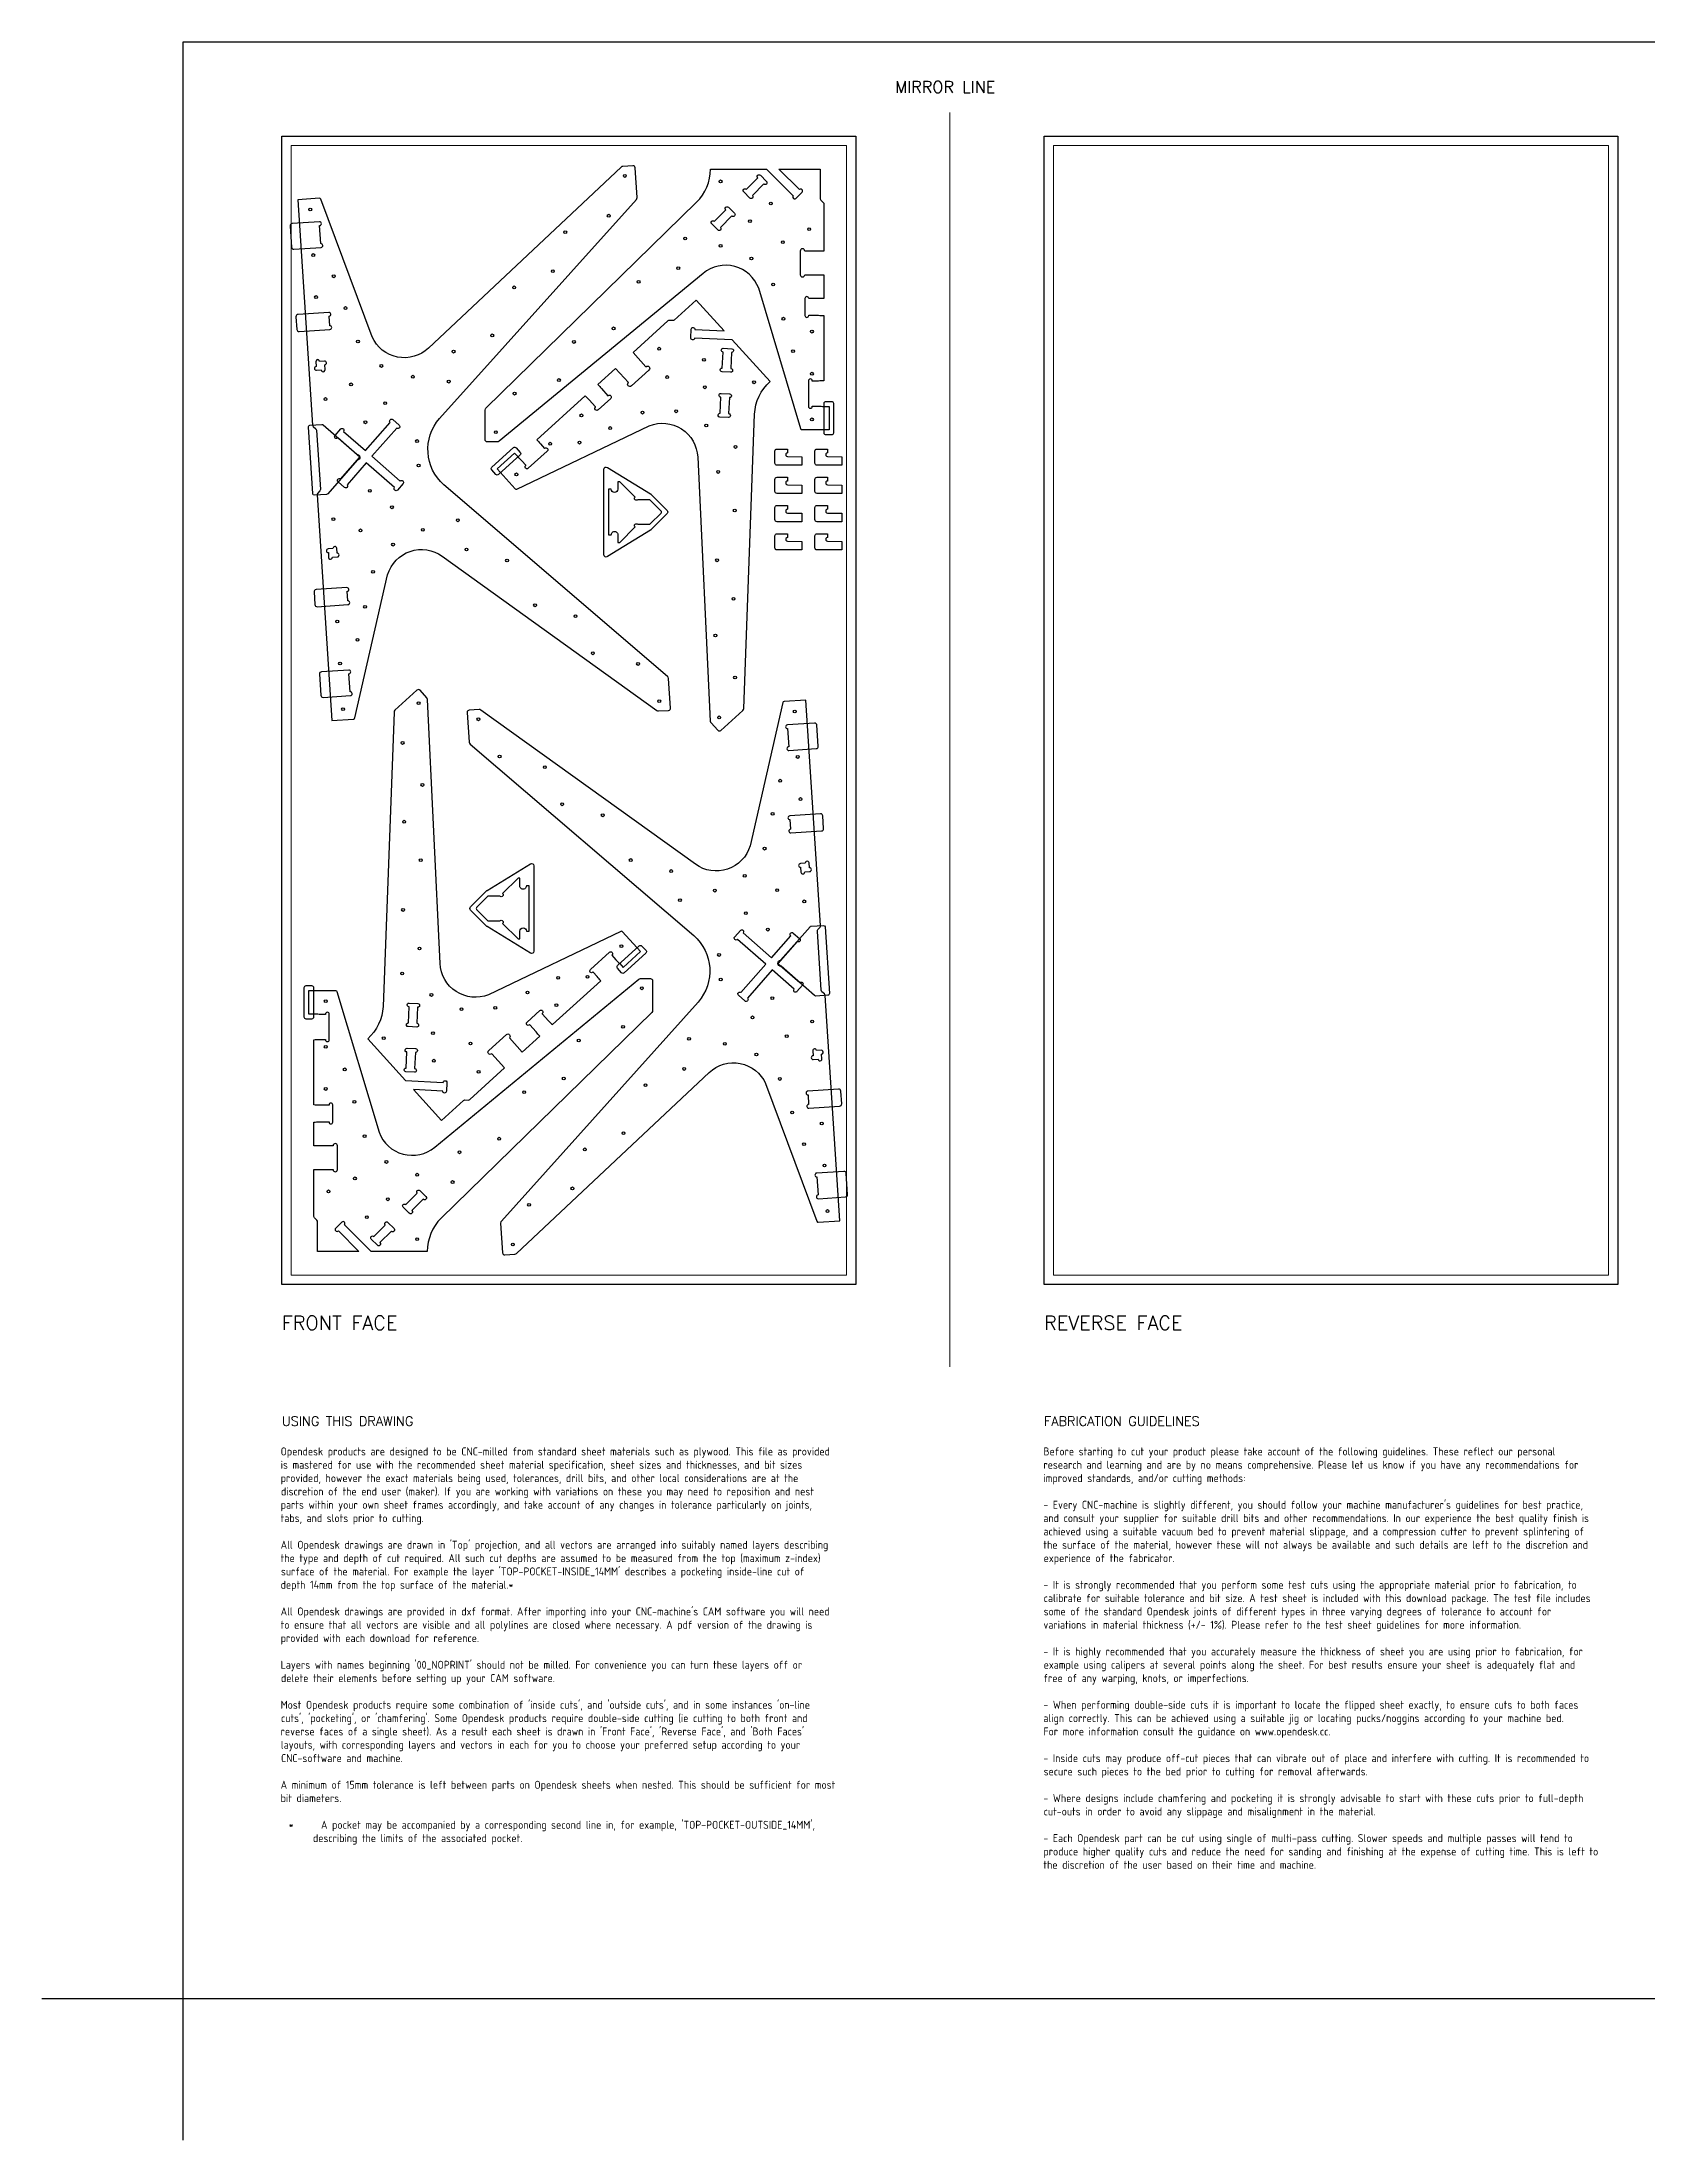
# Model space of a CAD drawing. Header units: millimetres. Extents: x -300 to 5880, y -300 to 4158.
# Drawn here: x -300 to 3112, y -300 to 4158 of the extents above; entities that cross this region are included whole.
import ezdxf
from ezdxf.enums import TextEntityAlignment as Align

# ---------------------------------------------------------------- set-up
doc = ezdxf.new("R2010")
doc.units = ezdxf.units.MM
doc.layers.add('00-NOPRINT_TEXT', color=7, linetype='Continuous', lineweight=25)
doc.layers.add('00_NOPRINT_TOLERANCE', color=7, linetype='Continuous', lineweight=5)
for name, color, linetype, lineweight, true_color in [('BOARD_$TH-NOMINAL', 3, 'Continuous', 30, 0x00ff00), ('TOP-CUT-INSIDE_18.000MM', 1, 'Continuous', 25, 0xff1c00), ('TOP-CUT-OUTSIDE_18.000MM', 220, 'Continuous', 25, 0xff00d1), ('TOP-HOLE-6.000MM-DIAM_14.000MM', 220, 'Continuous', 25, 0xff00c7), ('TOP-POCKET-INSIDE_12.000MM', 140, 'Continuous', 25, 0x00b1ff), ('TOP-POCKET-INSIDE_2.000MM', 110, 'Continuous', 25, 0x00ff94), ('TOP-POCKET-INSIDE_6.000MM', 6, 'Continuous', 25, 0xff00e0)]:
    doc.layers.add(name, color=color, linetype=linetype, lineweight=lineweight, true_color=true_color)
doc.styles.add('OD-ISOCP-17_240', font='isocp.shx')
doc.styles.add('OD-ISOCP-17_241', font='isocp.shx')
doc.styles.add('OD-ISOCP-17_242', font='isocp.shx')
doc.styles.add('OD-ISOCP-17_243', font='isocp.shx')
doc.styles.add('OD-ISOCP-17_244', font='isocp.shx')
doc.styles.add('OD-ISOCP-17_245', font='isocp.shx')
doc.styles.add('OD-ISOCP-17_246', font='isocp.shx')
doc.styles.add('OD-ISOCP-17_247', font='isocp.shx')
doc.styles.add('OD-ISOCP-17_248', font='isocp.shx')
doc.styles.add('OD-ISOCP-17_249', font='isocp.shx')
doc.styles.add('OD-ISOCP-17_250', font='isocp.shx')
doc.styles.add('OD-ISOCP-17_251', font='isocp.shx')
doc.styles.add('OD-ISOCP-17_252', font='isocp.shx')
doc.styles.add('OD-ISOCP-17_253', font='isocp.shx')
doc.styles.add('OD-ISOCP-17_254', font='isocp.shx')
doc.styles.add('OD-ISOCP-17_255', font='isocp.shx')
doc.styles.add('OD-ISOCP-17_256', font='isocp.shx')
doc.styles.add('OD-ISOCP-17_257', font='isocp.shx')
doc.styles.add('OD-ISOCP-17_258', font='isocp.shx')
doc.styles.add('OD-ISOCP-17_259', font='isocp.shx')
doc.styles.add('OD-ISOCP-17_260', font='isocp.shx')
doc.styles.add('OD-ISOCP-17_261', font='isocp.shx')
doc.styles.add('OD-ISOCP-17_262', font='isocp.shx')
doc.styles.add('OD-ISOCP-17_263', font='isocp.shx')
doc.styles.add('OD-ISOCP-17_264', font='isocp.shx')
doc.styles.add('OD-ISOCP-17_265', font='isocp.shx')
doc.styles.add('OD-ISOCP-17_266', font='isocp.shx')
doc.styles.add('OD-ISOCP-17_267', font='isocp.shx')
doc.styles.add('OD-ISOCP-17_268', font='isocp.shx')
doc.styles.add('OD-ISOCP-17_269', font='isocp.shx')
doc.styles.add('OD-ISOCP-17_270', font='isocp.shx')
doc.styles.add('OD-ISOCP-17_271', font='isocp.shx')
doc.styles.add('OD-ISOCP-17_272', font='isocp.shx')
doc.styles.add('OD-ISOCP-17_273', font='isocp.shx')
doc.styles.add('OD-ISOCP-17_274', font='isocp.shx')
doc.styles.add('OD-ISOCP-17_275', font='isocp.shx')
doc.styles.add('OD-ISOCP-17_276', font='isocp.shx')
doc.styles.add('OD-ISOCP-17_277', font='isocp.shx')
doc.styles.add('OD-ISOCP-17_278', font='isocp.shx')
doc.styles.add('OD-ISOCP-17_279', font='isocp.shx')
doc.styles.add('OD-ISOCP-17_280', font='isocp.shx')
doc.styles.add('OD-ISOCP-17_281', font='isocp.shx')
doc.styles.add('OD-ISOCP-17_282', font='isocp.shx')
doc.styles.add('OD-ISOCP-17_283', font='isocp.shx')
doc.styles.add('OD-ISOCP-17_284', font='isocp.shx')
doc.styles.add('OD-ISOCP-17_285', font='isocp.shx')
doc.styles.add('OD-ISOCP-17_286', font='isocp.shx')
doc.styles.add('OD-ISOCP-17_287', font='isocp.shx')
doc.styles.add('OD-ISOCP-17_288', font='isocp.shx')
doc.styles.add('OD-SIMPLEX-20_87', font='simplex.shx')
doc.styles.add('OD-SIMPLEX-20_88', font='simplex.shx')
doc.styles.add('OD-SIMPLEX-25_89', font='simplex.shx')
doc.styles.add('OD-SIMPLEX-30_88', font='simplex.shx')
doc.styles.add('OD-SIMPLEX-30_89', font='simplex.shx')

# ---------------------------------------------------------------- blocks, each defined once
blk = doc.blocks.new('Borders Opendesk_7')
at = {"layer": '00-NOPRINT_TEXT'}
for p, q in [((0, 4158), (5880, 4158)), ((0, 0), (0, 4158)), ((0, 0), (-300, 0)), ((0, -300), (0, 0)), ((5880, 0), (0, 0))]:
    blk.add_line(p, q, dxfattribs=at)
at = {"layer": '00_NOPRINT_TOLERANCE'}
for p, q in [((1630, 1343.2), (1630, 4008)), ((210, 3958), (1430, 3958)), ((210, 1518), (210, 3958)), ((230, 3938), (1410, 3938)), ((230, 1538), (230, 3938)), ((1410, 3938), (1410, 1538)), ((1430, 3958), (1430, 1518)), ((1830, 3958), (3050, 3958)), ((1830, 1518), (1830, 3958)), ((1850, 1538), (1850, 3938)), ((1850, 3938), (3030, 3938)), ((3030, 3938), (3030, 1538)), ((3050, 3958), (3050, 1518)), ((1430, 1518), (210, 1518)), ((1410, 1538), (230, 1538)), ((3050, 1518), (1830, 1518)), ((3030, 1538), (1850, 1538))]:
    blk.add_line(p, q, dxfattribs=at)
at = {"layer": 'BOARD_$TH-NOMINAL'}
for p, q in [((210, 3958), (1430, 3958)), ((210, 1518), (210, 3958)), ((1430, 3958), (1430, 1518)), ((1830, 3958), (3050, 3958)), ((1830, 1518), (1830, 3958)), ((3050, 3958), (3050, 1518)), ((1430, 1518), (210, 1518)), ((3050, 1518), (1830, 1518))]:
    blk.add_line(p, q, dxfattribs=at)
at = {"layer": '00-NOPRINT_TEXT', "style": 'OD-SIMPLEX-25_89'}
blk.add_text('MIRROR LINE', height=25, dxfattribs=at).set_placement((1513.3, 4049.9))
at = {"layer": '00-NOPRINT_TEXT', "color": 7}
for s, height, style, p in [('FRONT FACE', 30, 'OD-SIMPLEX-30_89', (210, 1451.3)), ('REVERSE FACE', 30, 'OD-SIMPLEX-30_88', (1830, 1451.3)), ('USING THIS DRAWING', 20, 'OD-SIMPLEX-20_88', (210, 1237.4)), ('FABRICATION GUIDELINES', 20, 'OD-SIMPLEX-20_87', (1830, 1237.4))]:
    blk.add_text(s, height=height, dxfattribs=dict(at, style=style)).set_placement(p, align=Align.TOP_LEFT)
for s, style, p in [('Opendesk products are designed to be CNC-milled from standard sheet materials such as plywood. This file as provided', 'OD-ISOCP-17_265', (207.4, 1154.7)), ('Before starting to cut your product please take account of the following guidelines. These reflect our personal', 'OD-ISOCP-17_240', (1828.7, 1154.7)), ('is mastered for use with the recommended sheet material specification, sheet sizes and thicknesses, and bit sizes', 'OD-ISOCP-17_266', (207.4, 1126.3)), ('provided, however the exact materials being used, tolerances, drill bits, and other local considerations are at the', 'OD-ISOCP-17_267', (207.4, 1098)), ('research and learning and are by no means comprehensive. Please let us know if you have any recommendations for', 'OD-ISOCP-17_241', (1828.7, 1126.3)), ('improved standards, and/or cutting methods:', 'OD-ISOCP-17_242', (1828.7, 1098)), ('discretion of the end user (maker). If you are working with variations on these you may need to reposition and nest', 'OD-ISOCP-17_268', (208.1, 1069.7)), ('tabs, and slots prior to cutting.', 'OD-ISOCP-17_270', (207.4, 1013)), ('parts within your own sheet frames accordingly, and take account of any changes in tolerance particularly on joints,', 'OD-ISOCP-17_269', (207.4, 1041.3)), ("- Every CNC-machine is slightly different, you should follow your machine manufacturer's guidelines for best practice,", 'OD-ISOCP-17_243', (1828.7, 1041.3)), ('and consult your supplier for suitable drill bits and other recommendations. In our experience the best quality finish is', 'OD-ISOCP-17_244', (1828.7, 1013)), ('achieved using a suitable vacuum bed to prevent material slippage, and a compression cutter to prevent splintering of', 'OD-ISOCP-17_245', (1828.7, 984.7)), ('the type and depth of cut required. All such cut depths are assumed to be measured from the top (maximum z-index)', 'OD-ISOCP-17_272', (207.4, 928)), ("All Opendesk drawings are drawn in 'Top' projection, and all vectors are arranged into suitably named layers describing", 'OD-ISOCP-17_271', (207.4, 956.3)), ('the surface of the material, however these will not always be available and such details are left to the discretion and', 'OD-ISOCP-17_246', (1828.7, 956.3)), ('experience of the fabricator.', 'OD-ISOCP-17_247', (1829.2, 928)), ("surface of the material. For example the layer 'TOP-POCKET-INSIDE_14MM' describes a pocketing inside-line cut of", 'OD-ISOCP-17_273', (208, 899.7)), ('depth 14mm from the top surface of the material.*', 'OD-ISOCP-17_274', (207.4, 871.3)), ('- It is strongly recommended that you perform some test cuts using the appropriate material prior to fabrication, to', 'OD-ISOCP-17_248', (1828.7, 871.3)), ('calibrate for suitable tolerance and bit size. A test sheet is included with this download package. The test file includes', 'OD-ISOCP-17_249', (1829.3, 843)), ('to ensure that all vectors are visible and all polylines are closed where necessary. A pdf version of the drawing is', 'OD-ISOCP-17_276', (207.4, 786.3)), ("All Opendesk drawings are provided in dxf format. After importing into your CNC-machine's CAM software you will need", 'OD-ISOCP-17_275', (207.4, 814.7)), ('variations in material thickness (+/- 1%). Please refer to the test sheet guidelines for more information.', 'OD-ISOCP-17_251', (1828.7, 786.3)), ('some of the standard Opendesk joints of different types in three varying degrees of tolerance to account for', 'OD-ISOCP-17_250', (1829.2, 814.7)), ('provided with each download for reference.', 'OD-ISOCP-17_277', (207.4, 758)), ("Layers with names beginning '00_NOPRINT' should not be milled. For convenience you can turn these layers off or", 'OD-ISOCP-17_278', (207.4, 701.3)), ('- It is highly recommended that you accurately measure the thickness of sheet you are using prior to fabrication, for', 'OD-ISOCP-17_252', (1828.7, 729.7)), ('example using calipers at several points along the sheet. For best results ensure your sheet is adequately flat and', 'OD-ISOCP-17_253', (1829.2, 701.3)), ('delete their elements before setting up your CAM software.', 'OD-ISOCP-17_279', (208.1, 673)), ('free of any warping, knots, or imperfections.', 'OD-ISOCP-17_254', (1828.7, 673)), ("Most Opendesk products require some combination of 'inside cuts', and 'outside cuts', and in some instances 'on-line", 'OD-ISOCP-17_280', (207.4, 616.3)), ('- When performing double-side cuts it is important to locate the flipped sheet exactly, to ensure cuts to both faces', 'OD-ISOCP-17_255', (1828.7, 616.3)), ("reverse faces of a single sheet). As a result each sheet is drawn in 'Front Face', 'Reverse Face', and 'Both Faces'", 'OD-ISOCP-17_282', (207.4, 559.7)), ("cuts', 'pocketing', or 'chamfering'. Some Opendesk products require double-side cutting (ie cutting to both front and", 'OD-ISOCP-17_281', (208.1, 588)), ('align correctly. This can be achieved using a suitable jig or locating pucks/noggins according to your machine bed.', 'OD-ISOCP-17_256', (1828.7, 588)), ('layouts, with corresponding layers and vectors in each for you to choose your preferred setup according to your', 'OD-ISOCP-17_283', (207.8, 531.3)), ('For more information consult the guidance on www.opendesk.cc.', 'OD-ISOCP-17_257', (1828.7, 559.7)), ('CNC-software and machine.', 'OD-ISOCP-17_284', (208.2, 503)), ('- Inside cuts may produce off-cut pieces that can vibrate out of place and interfere with cutting. It is recommended to', 'OD-ISOCP-17_258', (1828.7, 503)), ('secure such pieces to the bed prior to cutting for removal afterwards.', 'OD-ISOCP-17_259', (1829.2, 474.7)), ('A minimum of 15mm tolerance is left between parts on Opendesk sheets when nested. This should be sufficient for most', 'OD-ISOCP-17_285', (207.4, 446.3)), ('bit diameters.', 'OD-ISOCP-17_286', (207.4, 418)), ('- Where designs include chamfering and pocketing it is strongly advisable to start with these cuts prior to full-depth', 'OD-ISOCP-17_260', (1828.7, 418)), ('cut-outs in order to avoid any slippage and misalignment in the material.', 'OD-ISOCP-17_261', (1829.3, 389.7)), ("*      A pocket may be accompanied by a corresponding second line in, for example, 'TOP-POCKET-OUTSIDE_14MM',", 'OD-ISOCP-17_287', (224.4, 361.3)), ('describing the limits of the associated pocket.', 'OD-ISOCP-17_288', (276.1, 333)), ('- Each Opendesk part can be cut using single of multi-pass cutting. Slower speeds and multiple passes will tend to', 'OD-ISOCP-17_262', (1828.7, 333)), ('produce higher quality cuts and reduce the need for sanding and finishing at the expense of cutting time. This is left to', 'OD-ISOCP-17_263', (1828.7, 304.7)), ('the discretion of the user based on their time and machine.', 'OD-ISOCP-17_264', (1828.7, 276.3))]:
    blk.add_text(s, height=17, dxfattribs=dict(at, style=style)).set_placement(p)

msp = doc.modelspace()

# ---------------------------------------------------------------- linework, layer by layer
at = {"layer": 'TOP-CUT-INSIDE_18.000MM'}
for points in [[(1210.2, 3832, -1.006269), (1204.5, 3826.3), (1191.6, 3839.2, -1.006284), (1197.3, 3844.9), (1221.5, 3869, -1.00627), (1227.1, 3874.7), (1240, 3861.8, -0.99377), (1234.3, 3856.2)], [(1166.5, 3788.3), (1142.3, 3764.1, -1.006269), (1136.6, 3758.5), (1123.8, 3771.3, -1.006284), (1129.4, 3777), (1153.6, 3801.2, -1.00627), (1159.3, 3806.8), (1172.1, 3794, -0.99377)], [(1147.8, 3499.1, -0.99377), (1148.2, 3507.1), (1166.3, 3506.2, -1.00627), (1166, 3498.2), (1164.3, 3464.1, -1.006284), (1163.9, 3456.1), (1145.7, 3457, -1.006269), (1146.1, 3465)], [(1143.4, 3411.2), (1161.6, 3410.3, -1.00627), (1161.2, 3402.3), (1159.6, 3368.2, -1.006284), (1159.2, 3360.2), (1141, 3361.1, -1.006269), (1141.4, 3369.1), (1143.1, 3403.2, -0.99377)], [(498.6, 2106.9), (496.9, 2072.8, -0.99377), (496.6, 2064.8), (478.4, 2065.7, -1.00627), (478.8, 2073.7), (480.4, 2107.8, -1.006284), (480.8, 2115.8), (499, 2114.9, -1.006269)], [(494.3, 2019, -1.006269), (493.9, 2011), (492.2, 1976.9, -0.99377), (491.8, 1968.9), (473.7, 1969.8, -1.00627), (474, 1977.8), (475.7, 2011.9, -1.006284), (476.1, 2019.9)], [(497.7, 1711.9, -1.006269), (503.4, 1717.5), (516.2, 1704.7, -1.006284), (510.6, 1699), (486.4, 1674.8, -1.00627), (480.7, 1669.2), (467.9, 1682, -0.99377), (473.5, 1687.7)], [(435.5, 1649.7), (448.4, 1636.8, -1.006284), (442.7, 1631.1), (418.5, 1607, -1.00627), (412.9, 1601.3), (400, 1614.2, -0.99377), (405.7, 1619.8), (429.8, 1644, -1.006269)]]:
    msp.add_lwpolyline(points, format="xyb", close=True, dxfattribs=at)
for points in [[(323.1, 3322), (335.1, 3335.7, -1), (341.1, 3330.4), (387.7, 3289.6), (440.4, 3349.7, -1), (445.7, 3355.7), (459.3, 3343.7, -1), (454.1, 3337.7), (401.3, 3277.6), (461.5, 3224.9, -1), (467.5, 3219.6), (455.5, 3205.9, -1), (449.5, 3211.2), (389.3, 3263.9), (348.5, 3217.3, -1), (343.2, 3211.3), (329.5, 3223.3, -1), (334.8, 3229.3), (375.7, 3275.9), (329.1, 3316.8, -1), (323.1, 3322)], [(1316.9, 2154), (1304.9, 2140.3, -1), (1298.9, 2145.6), (1252.3, 2186.4), (1199.6, 2126.3, -1), (1194.3, 2120.3), (1180.7, 2132.3, -1), (1185.9, 2138.3), (1238.7, 2198.4), (1178.5, 2251.1, -1), (1172.5, 2256.4), (1184.5, 2270.1, -1), (1190.5, 2264.8), (1250.7, 2212.1), (1291.5, 2258.7, -1), (1296.8, 2264.7), (1310.5, 2252.7, -1), (1305.2, 2246.7), (1264.3, 2200.1), (1310.9, 2159.2, -1), (1316.9, 2154)]]:
    msp.add_lwpolyline(points, format="xyb", dxfattribs=at)
at = {"layer": 'TOP-CUT-OUTSIDE_18.000MM'}
for points in [[(365.1, 2721.8), (434.8, 3026), (434.8, 3026, -0.517091), (550.8, 3065.2), (1006.8, 2737.6, 0.173818), (1010.7, 2736.5), (1031.9, 2737.8, 0.414214), (1036.1, 2742.6), (1032, 2805.7, 0.202047), (1029.9, 2809.9), (554.5, 3216.8), (554.5, 3216.8, -0.414213), (545.3, 3357.9), (963.5, 3823.3, 0.202047), (965, 3827.7), (960.9, 3890.8, 0.414214), (956.1, 3895), (934.9, 3893.6, 0.173818), (931.2, 3892), (521.8, 3507.7, -0.517091), (401.7, 3531.4), (292.9, 3823.9, 0.331414), (289.9, 3825.9), (243.8, 3822.8), (275.2, 3343.9, 0.198908), (276.7, 3340.8), (282.1, 3336.1, -0.198908), (283.6, 3333), (283.6, 3333), (291.8, 3207.3, -0.198908), (290.7, 3204), (286, 3198.7, 0.198908), (284.9, 3195.4), (316.3, 2716.4), (362.4, 2719.4, 0.331414), (365.1, 2721.8)], [(1315.6, 3838.5, 1), (1310, 3844.2), (1266.2, 3888), (1354.3, 3888), (1354.3, 3825), (1354.3, 3825, 0.198908), (1355.6, 3821.8), (1355.6, 3821.8), (1360.7, 3816.8, -0.198914), (1362, 3813.6), (1362, 3713.8), (1321.3, 3713.8, 1), (1311.8, 3713.8), (1311.8, 3663.4, 1), (1321.3, 3663.4), (1362, 3663.4), (1362, 3613.1, -0.001395), (1350.4, 3612.6), (1330, 3612.6, -0.414214), (1329.8, 3612.8), (1329.8, 3613.1, 1), (1321.8, 3613.1), (1321.8, 3576.7, 1), (1329.8, 3576.7), (1329.8, 3577, -0.414214), (1330, 3577.2), (1350.4, 3577.2, -0.001395), (1362, 3576.7), (1362, 3438, -0.001396), (1350.4, 3437.5), (1337.5, 3437.5, -0.414214), (1337.3, 3437.7), (1337.3, 3438, 1), (1329.3, 3438), (1329.3, 3383.6, 1), (1337.3, 3383.6), (1337.3, 3383.9, -0.414214), (1337.5, 3384.1), (1350.4, 3384.1, -0.001396), (1362, 3383.6), (1373, 3383.6), (1373, 3333.6), (1315.8, 3333.6, -0.331414), (1312.9, 3335.7), (1223.5, 3634.7, 0.517091), (1105.2, 3666.3), (671.6, 3309.5, -0.173818), (667.8, 3308.2), (646.5, 3308.2, -0.414214), (642, 3312.7), (642, 3375.9, -0.202047), (643.8, 3380.2), (1091.6, 3817.3, 0.198912), (1120.9, 3888), (1240.4, 3888), (1297.1, 3831.3, 1), (1302.8, 3825.7), (1315.6, 3838.5)], [(1030.5, 3565.1), (956.5, 3498.1), (983.9, 3468, -1), (990.3, 3460.9), (952.9, 3427.1, -1), (946.5, 3434.1), (919.2, 3464.3), (881.9, 3430.5, 0.001395), (889.3, 3421.6), (903, 3406.4, 0.414214), (903.3, 3406.4), (903.6, 3406.6, -1), (908.9, 3400.7), (882, 3376.2, -1), (876.6, 3382.2), (876.8, 3382.4, 0.414214), (876.8, 3382.7), (863.1, 3397.8, 0.001395), (855, 3406), (752.2, 3312.9, 0.001396), (759.6, 3304), (768.3, 3294.4, 0.414214), (768.5, 3294.4), (768.8, 3294.6, -1), (774.1, 3288.7), (733.8, 3252.1, -1), (728.5, 3258.1), (728.7, 3258.3, 0.414214), (728.7, 3258.6), (720, 3268.1, 0.001396), (711.9, 3276.4), (704.5, 3284.5), (667.4, 3250.9), (705.8, 3208.6, 0.331414), (709.3, 3207.9), (991, 3342.4, -0.517091), (1093.8, 3275.9), (1120.6, 2715, 0.173818), (1122.2, 2711.3), (1136.4, 2695.5, 0.414214), (1142.8, 2695.2), (1189.6, 2737.7, 0.202047), (1191.6, 2741.9), (1214.8, 3367.2, -0.198912), (1247.6, 3436.4), (1167.3, 3525), (1087.2, 3528.9, -1), (1079.2, 3529.3), (1080.1, 3547.5, -1), (1088.1, 3547.1), (1150, 3544.1), (1090.8, 3609.4), (1044.1, 3567.1), (1044.1, 3567.1, -0.198908), (1040.9, 3565.9), (1040.9, 3565.9), (1033.7, 3566.3, 0.198913), (1030.5, 3565.1)], [(609.5, 1910.9), (683.5, 1977.9), (656.1, 2008, -1), (649.7, 2015.1), (687.1, 2048.9, -1), (693.5, 2041.9), (720.8, 2011.7), (758.1, 2045.5, 0.001395), (750.7, 2054.4), (737, 2069.6, 0.414214), (736.7, 2069.6), (736.4, 2069.4, -1), (731.1, 2075.3), (758, 2099.8, -1), (763.4, 2093.8), (763.2, 2093.6, 0.414214), (763.2, 2093.3), (776.9, 2078.2, 0.001395), (785, 2070), (887.8, 2163.1, 0.001396), (880.4, 2172), (871.7, 2181.6, 0.414214), (871.5, 2181.6), (871.2, 2181.4, -1), (865.9, 2187.3), (906.2, 2223.9, -1), (911.5, 2217.9), (911.3, 2217.7, 0.414214), (911.3, 2217.4), (920, 2207.9, 0.001396), (928.1, 2199.6), (935.5, 2191.5), (972.6, 2225.1), (934.2, 2267.4, 0.331414), (930.7, 2268.1), (649, 2133.6, -0.517091), (546.2, 2200.1), (519.4, 2761, 0.173818), (517.8, 2764.7), (503.6, 2780.5, 0.414214), (497.2, 2780.8), (450.4, 2738.3, 0.202047), (448.4, 2734.1), (425.2, 2108.8, -0.198912), (392.4, 2039.6), (472.7, 1951), (552.8, 1947.1, -1), (560.8, 1946.7), (559.9, 1928.5, -1), (551.9, 1928.9), (490, 1931.9), (549.2, 1866.6), (595.9, 1908.9), (595.9, 1908.9, -0.198908), (599.1, 1910.1), (599.1, 1910.1), (606.3, 1909.7, 0.198913), (609.5, 1910.9)], [(1274.9, 2754.2), (1205.2, 2450), (1205.2, 2450, -0.517091), (1089.2, 2410.8), (633.2, 2738.4, 0.173818), (629.3, 2739.5), (608.1, 2738.2, 0.414214), (603.9, 2733.4), (608, 2670.3, 0.202047), (610.1, 2666.1), (1085.5, 2259.2), (1085.5, 2259.2, -0.414213), (1094.7, 2118.1), (676.5, 1652.7, 0.202047), (675, 1648.3), (679.1, 1585.2, 0.414214), (683.9, 1581), (705.1, 1582.4, 0.173818), (708.8, 1584), (1118.2, 1968.3, -0.517091), (1238.3, 1944.6), (1347.1, 1652.1, 0.331414), (1350.1, 1650.1), (1396.2, 1653.2), (1364.8, 2132.1, 0.198908), (1363.3, 2135.2), (1357.9, 2139.9, -0.198908), (1356.4, 2143), (1356.4, 2143), (1348.2, 2268.7, -0.198908), (1349.3, 2272), (1354, 2277.3, 0.198908), (1355.1, 2280.6), (1323.7, 2759.6), (1277.6, 2756.6, 0.331414), (1274.9, 2754.2)], [(324.4, 1637.5, 1), (330, 1631.8), (373.8, 1588), (285.7, 1588), (285.7, 1651), (285.7, 1651, 0.198908), (284.4, 1654.2), (284.4, 1654.2), (279.3, 1659.2, -0.198914), (278, 1662.4), (278, 1762.2), (318.7, 1762.2, 1), (328.2, 1762.2), (328.2, 1812.6, 1), (318.7, 1812.6), (278, 1812.6), (278, 1862.9, -0.001395), (289.6, 1863.4), (310, 1863.4, -0.414214), (310.2, 1863.2), (310.2, 1862.9, 1), (318.2, 1862.9), (318.2, 1899.3, 1), (310.2, 1899.3), (310.2, 1899, -0.414214), (310, 1898.8), (289.6, 1898.8, -0.001395), (278, 1899.3), (278, 2038, -0.001396), (289.6, 2038.5), (302.5, 2038.5, -0.414214), (302.7, 2038.3), (302.7, 2038, 1), (310.7, 2038), (310.7, 2092.4, 1), (302.7, 2092.4), (302.7, 2092.1, -0.414214), (302.5, 2091.9), (289.6, 2091.9, -0.001396), (278, 2092.4), (267, 2092.4), (267, 2142.4), (324.2, 2142.4, -0.331414), (327.1, 2140.3), (416.5, 1841.3, 0.517091), (534.8, 1809.7), (968.4, 2166.5, -0.173818), (972.2, 2167.8), (993.5, 2167.8, -0.414214), (998, 2163.3), (998, 2100.1, -0.202047), (996.2, 2095.8), (548.4, 1658.7, 0.198912), (519.1, 1588), (399.6, 1588), (342.9, 1644.7, 1), (337.2, 1650.3), (324.4, 1637.5)]]:
    msp.add_lwpolyline(points, format="xyb", dxfattribs=at)
for points in [[(1262.5, 3293.1), (1285, 3293.1), (1285, 3285.1, 1.00207), (1284.9, 3277.1), (1315, 3276.6), (1315, 3258.6), (1262.5, 3258.6, -0.414214), (1258, 3263.1), (1258, 3288.6, -0.414214)], [(1343, 3263.1), (1343, 3288.6, -0.414214), (1347.5, 3293.1), (1370, 3293.1), (1370, 3285.1, 1.00207), (1369.9, 3277.1), (1400, 3276.6), (1400, 3258.6), (1347.5, 3258.6, -0.414214)], [(910.2, 3207.5), (904.3, 3207.5), (904.3, 3111), (910.2, 3111, -1.007117), (924.3, 3111), (924.3, 3094.8), (928.1, 3094.8), (960.7, 3127.5, -1), (966.4, 3133.1), (990.8, 3133.1, 0.198912), (992.8, 3134), (1016, 3157.1, 0.414214), (1016, 3161.3), (992.8, 3184.5, 0.198912), (990.8, 3185.3), (966.4, 3185.3, -1), (960.7, 3191), (928.1, 3223.6), (924.3, 3223.6), (924.3, 3207.5, -0.992933)], [(1258, 3228.6, -0.414214), (1262.5, 3233.1), (1285, 3233.1), (1285, 3225.1, 1.00207), (1284.9, 3217.1), (1315, 3216.6), (1315, 3198.6), (1262.5, 3198.6, -0.414214), (1258, 3203.1)], [(1343, 3203.1), (1343, 3228.6, -0.414214), (1347.5, 3233.1), (1370, 3233.1), (1370, 3225.1, 1.00207), (1369.9, 3217.1), (1400, 3216.6), (1400, 3198.6), (1347.5, 3198.6, -0.414214)], [(1258, 3168.6, -0.414214), (1262.5, 3173.1), (1285, 3173.1), (1285, 3165.1, 1.00207), (1284.9, 3157.1), (1315, 3156.6), (1315, 3138.6), (1262.5, 3138.6, -0.414214), (1258, 3143.1)], [(1343, 3143.1), (1343, 3168.6, -0.414214), (1347.5, 3173.1), (1370, 3173.1), (1370, 3165.1, 1.00207), (1369.9, 3157.1), (1400, 3156.6), (1400, 3138.6), (1347.5, 3138.6, -0.414214)], [(1258, 3108.6, -0.414214), (1262.5, 3113.1), (1285, 3113.1), (1285, 3105.1, 1.00207), (1284.9, 3097.1), (1315, 3096.6), (1315, 3078.6), (1262.5, 3078.6, -0.414214), (1258, 3083.1)], [(1343, 3083.1), (1343, 3108.6, -0.414214), (1347.5, 3113.1), (1370, 3113.1), (1370, 3105.1, 1.00207), (1369.9, 3097.1), (1400, 3096.6), (1400, 3078.6), (1347.5, 3078.6, -0.414214)], [(715.7, 2365), (715.7, 2381.2), (711.9, 2381.2), (679.3, 2348.5, -1), (673.6, 2342.9), (649.2, 2342.9, 0.198912), (647.2, 2342), (624, 2318.9, 0.414214), (624, 2314.7), (647.2, 2291.5, 0.198912), (649.2, 2290.7), (673.6, 2290.7, -1), (679.3, 2285), (711.9, 2252.4), (715.7, 2252.4), (715.7, 2268.5, -0.992933), (729.8, 2268.5), (735.7, 2268.5), (735.7, 2365), (729.8, 2365, -1.007117)]]:
    msp.add_lwpolyline(points, format="xyb", close=True, dxfattribs=at)
at = {"layer": 'TOP-HOLE-6.000MM-DIAM_14.000MM'}
for centre in [(939.1, 3873.3), (1142.6, 3861.8), (270.4, 3802.1), (904.7, 3788.9), (1249.5, 3814.9), (812.5, 3753.9), (1204.9, 3777.1), (1330.9, 3760.2), (276.7, 3705.3), (1067.1, 3740.4), (1142.6, 3724.9), (1207.9, 3697.8), (1274.7, 3732.6), (320.1, 3660.1), (786, 3671), (1052.6, 3677.3), (282.6, 3616), (703.8, 3636.6), (968.3, 3648.4), (1254.1, 3642.8), (345.2, 3592.7), (1275.9, 3569.9), (371.7, 3521.4), (657.2, 3534.5), (830.9, 3520.6), (915.1, 3549.5), (1336.8, 3542.6), (575, 3500.1), (1011.8, 3506.2), (1107.1, 3482.6), (1296.5, 3501), (357, 3430.4), (421.4, 3469.5), (488.3, 3446.7), (564.6, 3436.2), (799, 3439.6), (1029.1, 3446.1), (1213.6, 3434.9), (1336.8, 3453.1), (302.7, 3399.2), (429.5, 3390.6), (704.8, 3410.7), (1108.9, 3424.2), (387.5, 3349.9), (846.6, 3364.5), (976.4, 3370.4), (1048.2, 3373.2), (1112.2, 3343), (1336.8, 3356.1), (497.3, 3310.1), (664.8, 3328.8), (780.3, 3304.4), (842.8, 3306.6), (907.8, 3337.7), (1174.3, 3297.5), (500.7, 3257.9), (708.4, 3239.2), (1137.3, 3244.3), (397.1, 3204.1), (444, 3169.2), (1172.5, 3162.4), (319.5, 3144.1), (377.3, 3120.3), (509.7, 3121.3), (583.9, 3141.7), (446.3, 3089.9), (602.6, 3079.6), (403.8, 3032), (688.6, 3056.3), (1134.9, 3056.7), (386.8, 2957.9), (748.1, 2961.1), (1170.1, 2974.8), (327.8, 2926.6), (834.1, 2937.8), (1131.4, 2896.8), (370.7, 2887.7), (871.1, 2859), (333.6, 2837.3), (967.1, 2836.4), (1173.3, 2807.5), (340, 2740.5), (500.6, 2753.1), (627.7, 2718.8), (1012.3, 2757.2), (1139.4, 2722.9), (1300, 2735.5), (466.7, 2668.5), (672.9, 2639.6), (1306.4, 2638.7), (768.9, 2617), (1269.3, 2588.3), (508.6, 2579.2), (805.9, 2538.2), (1312.2, 2549.4), (469.9, 2501.2), (891.9, 2514.9), (1253.2, 2518.1), (505.1, 2419.3), (951.4, 2419.7), (1236.2, 2444), (1037.4, 2396.4), (1193.7, 2386.1), (1056.1, 2334.3), (1130.3, 2354.7), (1262.7, 2355.7), (1320.5, 2331.9), (467.5, 2313.6), (1196, 2306.8), (1242.9, 2271.9), (502.7, 2231.7), (931.6, 2236.8), (1139.3, 2218.1), (465.7, 2178.5), (732.2, 2138.3), (797.2, 2169.4), (859.7, 2171.6), (975.2, 2147.2), (1142.7, 2165.9), (303.2, 2119.9), (527.8, 2133), (591.8, 2102.8), (663.6, 2105.6), (793.4, 2111.5), (1252.5, 2126.1), (531.1, 2051.8), (935.2, 2065.3), (1210.5, 2085.4), (1337.3, 2076.8), (303.2, 2022.9), (426.4, 2041.1), (610.9, 2029.9), (841, 2036.4), (1075.4, 2039.8), (1151.7, 2029.3), (1218.6, 2006.5), (1283, 2045.6), (343.5, 1975), (532.9, 1993.4), (628.2, 1969.8), (1065, 1975.9), (303.2, 1933.4), (724.9, 1926.5), (809.1, 1955.4), (982.8, 1941.5), (1268.3, 1954.6), (364.1, 1906.1), (1294.8, 1883.3), (385.9, 1833.2), (671.7, 1827.6), (936.2, 1839.4), (1357.4, 1860), (587.4, 1798.7), (854, 1805), (1319.9, 1815.9), (365.3, 1743.4), (432.1, 1778.2), (497.4, 1751.1), (1363.3, 1770.7), (309.1, 1715.8), (435.1, 1698.9), (572.9, 1735.6), (827.5, 1722.1), (390.5, 1661.1), (735.3, 1687.1), (1369.6, 1673.9), (497.4, 1614.2), (700.9, 1602.7)]:
    msp.add_circle(centre, 3, dxfattribs=at)
at = {"layer": 'TOP-POCKET-INSIDE_12.000MM'}
for points in [[(293.2, 3721.5, 1), (292.7, 3729.5), (290.2, 3767.8, 1), (289.7, 3775.8), (231.8, 3772, 0.414214), (227.4, 3766.9), (230.3, 3722.1, 0.414213), (235.4, 3717.7), (293.2, 3721.5)], [(312.2, 3547.1, 1), (311.6, 3555.1), (310.3, 3575.5, 1), (309.8, 3583.5), (244.5, 3579.2, 0.414214), (240, 3574.1), (241.8, 3547.3, 0.414214), (246.9, 3542.9), (312.2, 3547.1)], [(309.4, 3062.5, 1.000001), (317.4, 3063), (327.8, 3063.7, 1), (327.3, 3071.7), (326.6, 3082.1, 1), (318.6, 3081.6), (308.2, 3080.9, 1), (308.8, 3072.9), (309.4, 3062.5)], [(348.6, 2990.7, 1), (348.1, 2998.7), (282.8, 2994.4, 0.414214), (278.4, 2989.4), (280.1, 2962.6, 0.414214), (285.2, 2958.1), (350.5, 2962.4, 1), (350, 2970.4), (348.6, 2990.7)], [(352.6, 2815.4, 1), (352.1, 2823.4), (294.3, 2819.6, 0.414213), (289.8, 2814.5), (292.8, 2769.8, 0.414214), (297.8, 2765.3), (355.6, 2769.1, 1), (355.1, 2777.1), (352.6, 2815.4)], [(1287.4, 2660.6, 1), (1287.9, 2652.6), (1345.7, 2656.4, 0.414213), (1350.2, 2661.5), (1347.2, 2706.2, 0.414214), (1342.2, 2710.7), (1284.4, 2706.9, 1), (1284.9, 2698.9), (1287.4, 2660.6)], [(1291.4, 2485.3, 1), (1291.9, 2477.3), (1357.2, 2481.6, 0.414214), (1361.6, 2486.6), (1359.9, 2513.4, 0.414214), (1354.8, 2517.9), (1289.5, 2513.6, 1), (1290, 2505.6), (1291.4, 2485.3)], [(1330.6, 2413.5, 1.000001), (1322.6, 2413), (1312.2, 2412.3, 1), (1312.7, 2404.3), (1313.4, 2393.9, 1), (1321.4, 2394.4), (1331.8, 2395.1, 1), (1331.2, 2403.1), (1330.6, 2413.5)], [(1327.8, 1928.9, 1), (1328.4, 1920.9), (1329.7, 1900.5, 1), (1330.2, 1892.5), (1395.5, 1896.8, 0.414214), (1400, 1901.9), (1398.2, 1928.7, 0.414214), (1393.1, 1933.1), (1327.8, 1928.9)], [(1346.8, 1754.5, 1), (1347.3, 1746.5), (1349.8, 1708.2, 1), (1350.3, 1700.2), (1408.2, 1704, 0.414214), (1412.6, 1709.1), (1409.7, 1753.9, 0.414213), (1404.6, 1758.3), (1346.8, 1754.5)]]:
    msp.add_lwpolyline(points, format="xyb", dxfattribs=at)
for points in [[(290.1, 3479.3, 1.000001), (282.2, 3478.8), (282.8, 3468.4, 1), (283.4, 3460.5), (293.7, 3461.1, 1), (301.7, 3461.7), (301, 3472, 1), (300.5, 3480)], [(369.8, 3269.1), (307.4, 3198, -0.198917), (304.7, 3196.7), (279.2, 3195, -0.412064), (275.5, 3198.3), (266.3, 3339.8, -0.414214), (269.5, 3343.5), (295, 3345.2, -0.198913), (297.9, 3344.2), (369, 3281.8, -1)], [(1270.2, 2206.9), (1332.6, 2278, -0.198917), (1335.3, 2279.3), (1360.8, 2281, -0.412064), (1364.5, 2277.7), (1373.7, 2136.2, -0.414214), (1370.5, 2132.5), (1345, 2130.8, -0.198913), (1342.1, 2131.8), (1271, 2194.2, -1)], [(1349.9, 1996.7, 1.000001), (1357.8, 1997.2), (1357.2, 2007.6, 1), (1356.6, 2015.5), (1346.3, 2014.9, 1), (1338.3, 2014.3), (1339, 2004, 1), (1339.5, 1996)]]:
    msp.add_lwpolyline(points, format="xyb", close=True, dxfattribs=at)
at = {"layer": 'TOP-POCKET-INSIDE_2.000MM'}
for points in [[(1362, 3327.6, 0.414214), (1366, 3323.6), (1379, 3323.6, 0.414214), (1383, 3327.6), (1383, 3389.6, 0.414213), (1379, 3393.6), (1366, 3393.6, 0.414214), (1362, 3389.6)], [(670.4, 3238.8, -0.414214), (664.7, 3239), (656, 3248.7, -0.414214), (656.3, 3254.3), (702.2, 3296, -0.414213), (707.9, 3295.7), (716.6, 3286, -0.414214), (716.3, 3280.4)], [(923.4, 2190, -0.414214), (923.7, 2195.6), (969.6, 2237.2, -0.414214), (975.3, 2237), (984, 2227.3, -0.414214), (983.7, 2221.7), (937.8, 2180, -0.414213), (932.1, 2180.3)], [(278, 2148.4, 0.414214), (274, 2152.4), (261, 2152.4, 0.414214), (257, 2148.4), (257, 2086.4, 0.414213), (261, 2082.4), (274, 2082.4, 0.414214), (278, 2086.4)]]:
    msp.add_lwpolyline(points, format="xyb", close=True, dxfattribs=at)
at = {"layer": 'TOP-POCKET-INSIDE_6.000MM'}
for points in [[(894.3, 3250.1, -0.611424), (901.8, 3254), (993.6, 3197.8, -0.040293), (994.2, 3197.3), (1028.9, 3162.6, -0.414214), (1028.9, 3155.9), (994.2, 3121.2, -0.040293), (993.6, 3120.7), (901.8, 3064.5, -0.611424), (894.3, 3068.4), (894.3, 3250.1)], [(745.7, 2225.9, -0.611424), (738.2, 2222), (646.4, 2278.2, -0.040293), (645.8, 2278.7), (611.1, 2313.4, -0.414214), (611.1, 2320.1), (645.8, 2354.8, -0.040293), (646.4, 2355.3), (738.2, 2411.5, -0.611424), (745.7, 2407.6), (745.7, 2225.9)]]:
    msp.add_lwpolyline(points, format="xyb", dxfattribs=at)

# ---------------------------------------------------------------- block references
msp.add_blockref('Borders Opendesk_7', (0, 0))

doc.saveas('drawing.dxf')
